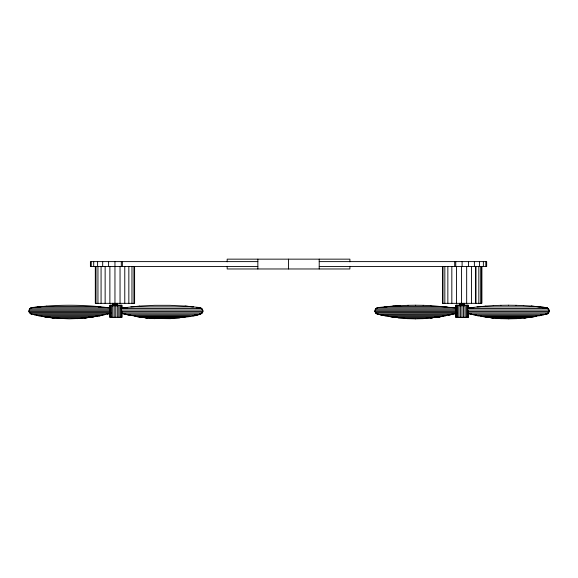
<?xml version="1.0" encoding="UTF-8"?>
<svg xmlns="http://www.w3.org/2000/svg" width="578" height="578" viewBox="0 0 578 578"><rect width="100%" height="100%" fill="white"/><g stroke="black" fill="none" stroke-linecap="round" stroke-linejoin="round"><path stroke-width="0.87" d="M172.967 318.449L152.195 318.449L170.279 318.651L185.43 317.134C188.659 316.614 210.544 315.068 200.176 307.597M470.781 314.136L546.456 314.136C549.519 313.63 550.025 308.847 547.005 307.836M548.963 311.412C549.801 310.429 547.301 307.807 547.987 308.486L467.523 308.486L467.465 308.045L485.78 306.087M548.89 311.549L548.84 310.061M139.58 306.087L154.716 305.329L169.889 305.329L185.047 306.087L200.154 307.597L202.04 308.739L202.835 310.805L202.184 312.893L200.371 314.107M195.227 315.285L129.653 315.285L121.893 313.399L121.257 308.045L139.565 306.087M519.174 318.449L498.308 318.449L501.14 318.651L493.352 318.081L478.085 315.805L468.108 313.399L468.057 312.871L468.057 317.329M468.108 313.399L467.523 308.486M102.14 315.285L99.748 315.805L110.911 313.095L110.022 311.08L110.095 307.987M456.064 317.329L456.064 313.37L457.126 313.095L456.23 311.08L456.129 307.98M71.809 318.449L79.598 318.449L69.172 318.846L53.877 318.081L46.298 317.134L31.342 314.107L29.167 312.257L29.334 309.36L30.901 307.836L46.739 306.087M31.544 314.136L30.114 313.435L28.943 311.412L29.709 308.739L31.638 307.597L39.188 306.752M377.55 314.107L375.722 312.893L375.194 310.227L456.15 310.227M548.37 312.893L549.042 310.805L547.648 308.219M545.784 313.688L547.352 313.847L548.898 312.041M548.76 312.257L548.984 311.549L467.999 311.491M375.194 310.025L375.729 309.02L456.093 309.02M375.498 309.36C374.508 309.931 375.758 313.623 375.057 311.412M547.865 313.435L548.652 312.561M375.447 309.36L376.22 308.486M377.846 307.597L375.859 308.739L377.752 307.597L392.946 306.087M377.824 307.597L375.96 308.739M547.352 313.847L546.456 314.136M110.911 313.095L107.349 314.107M457.126 313.095L438.427 317.134L422.959 318.651M448.347 315.285L456.129 313.392L456.085 312.871M546.658 314.107L531.702 317.134L516.378 318.651M539.144 315.805L541.434 315.285L475.86 315.285M531.543 317.134L536.355 316.303L480.903 316.303L493.489 318.081M76.845 318.651L84.554 318.081L99.821 315.805M84.554 318.081L97.003 316.303L95.211 316.303M438.334 317.134L443.21 316.303M121.257 308.045L121.748 307.98M467.465 308.045L467.956 307.98M523.986 318.081L531.637 317.134M430.668 318.081L432.308 317.893M46.746 306.087C67.973 304.527 89.366 305.126 110.449 308.031M400.525 305.618L392.859 306.087L408.111 305.329M485.693 306.087L493.345 305.618M493.258 305.618L500.924 305.329M415.286 318.846L423.067 318.651M508.734 318.846L516.486 318.651M408.017 305.329L415.698 305.235M500.83 305.329L508.51 305.235M257.846 261.61L90.414 261.61L90.414 266.523L257.846 266.523M319.215 261.61L486.654 261.61L486.654 266.523L319.215 266.523M481.734 303.342L481.734 266.523L481.741 303.342L442.466 303.342L442.466 266.523M41.761 306.521L97.169 306.521M134.623 306.521L139.984 306.521M183.775 306.521L190.032 306.521M387.874 306.521L443.377 306.521M480.737 306.521L486.192 306.521M529.889 306.521L536.24 306.521M192.604 306.752L185.047 306.087M538.739 306.752L546.391 307.597L531.168 306.087L538.812 306.752M38.011 306.882L40.713 306.882M98.253 306.882L100.948 306.882M130.845 306.882L193.782 306.882M384.124 306.882L386.92 306.882M444.366 306.882L447.155 306.882M476.958 306.882L539.989 306.882M31.053 307.785L108.613 307.785M123.179 307.785L127.687 307.785M196.231 307.785L200.739 307.785M377.167 307.785L454.821 307.785M469.293 307.785L473.895 307.785M542.345 307.785L546.947 307.785M547.07 307.836L546.268 307.597L547.713 308.219M121.315 308.486L201.78 308.486M548.291 308.739L548.616 309.36M29.521 309.02L109.885 309.02M121.604 310.025L202.726 310.061M467.812 310.025L548.984 310.061M28.987 310.227L109.936 310.227M375.014 310.805L375.064 311.549M28.943 311.412L110.131 311.412M375.151 311.412L456.345 311.412M121.792 311.491L202.842 311.549M29.348 312.561L110.557 312.561M375.555 312.561L456.765 312.561M202.199 312.871L121.944 312.871L121.944 317.329L109.849 317.329L109.849 313.37M548.406 312.871L468.151 312.871L468.151 317.329L455.963 317.329L455.963 313.37M375.281 312.257L376.935 313.847L376.321 313.435M30.417 313.688L108.78 313.688M123.013 313.688L124.812 313.688M199.569 313.688L201.375 313.688M454.987 313.688L376.863 313.847M469.126 313.688L471.019 313.688M124.443 314.107L200.248 314.136L193.016 315.805M34.297 314.786L104.286 314.786M127.507 314.786L130.195 314.786M194.808 314.786L197.495 314.786M380.411 314.786L450.493 314.786M473.62 314.786L476.409 314.786M540.921 314.786L543.703 314.786M38.777 315.805L36.566 315.285M38.993 315.848L99.524 315.848M385.208 315.848L445.732 315.848M190.148 316.303L134.79 316.303L147.274 318.081L145.692 317.893M44.846 316.881L93.622 316.881M391.053 316.881L439.829 316.881M46.666 317.17L50.214 317.17M88.362 317.17L91.909 317.17M139.573 317.134L121.676 313.319M139.883 317.17L185.126 317.17M392.78 317.17L397.216 317.17M434.475 317.17L438.117 317.17M485.997 317.17L531.334 317.17M52.237 317.878L86.173 317.878M145.62 317.878L179.556 317.878M398.35 317.878L432.38 317.878M491.734 317.878L525.763 317.878M53.877 318.081L41.645 316.303M58.826 318.449L65.748 318.449M404.94 318.449L412.822 318.449M417.923 318.449L425.805 318.449M508.416 305.235L516.096 305.329M415.604 305.235L423.284 305.329M501.047 318.651L508.828 318.846M407.627 318.651L415.38 318.846M516.002 305.329L523.682 305.618M423.19 305.329L430.856 305.618M523.589 305.618L531.254 306.087M430.769 305.618L456.656 308.031M407.736 318.651L392.411 317.134L377.752 314.136M147.238 318.081L154.947 318.651M475.766 315.285L478.179 315.805M377.456 314.107L384.984 315.805M467.79 313.319L470.73 314.107M375.649 312.893L376.249 313.435M375.353 312.257L375.816 312.893M455.984 312.871L456.035 313.392M109.871 312.871L109.921 313.392M485.816 261.61L485.816 266.523M483.367 261.61L483.367 266.523M481.207 266.523L481.207 303.342M480.932 266.523L480.932 303.342M479.465 261.61L479.465 266.523M478.837 266.523L478.837 303.342M475.947 266.523L475.947 303.342M475.607 266.523L475.607 303.342M474.379 261.61L474.379 266.523M471.46 266.523L471.46 303.342M468.462 261.61L468.462 266.523M468.151 308.659L468.151 305.235L455.963 305.235L455.963 308.464M468.057 305.235L468.057 308.659M467.913 305.235L467.985 308.71M467.913 310.422L467.985 317.329M467.27 305.235L467.27 317.329M466.67 266.523L466.67 303.342M466.28 305.235L466.28 317.329M465.001 305.235L465.001 317.329M464.531 303.342L464.546 305.798M464.351 303.342L464.351 305.798M464.011 303.342L464.011 305.798M463.549 303.342L463.534 317.329M462.985 303.342L462.985 305.798M462.364 303.342L462.364 305.798M462.104 261.61L462.104 266.523M461.959 305.235L461.959 317.329M461.721 303.342L461.721 305.798M461.576 266.523L461.576 303.342M461.107 303.342L461.107 305.798M460.558 303.342L460.558 305.798M460.399 305.235L460.399 317.329M460.117 303.342L460.117 305.798M459.813 303.342L459.813 305.798M459.683 303.342L459.676 305.798M458.954 305.235L458.954 317.329M457.725 305.235L457.725 317.329M456.801 305.235L456.801 317.329M456.512 266.523L456.512 303.342M456.302 305.235L456.23 311.08M456.302 313.283L456.23 317.329M456.136 305.235L456.136 308.58M456.208 313.283L456.136 317.329M456.064 305.235L456.064 309.273M455.753 261.61L455.753 266.523M454.698 261.61L454.698 266.523M451.83 266.523L451.83 303.342M447.849 266.523L447.849 303.342M444.836 266.523L444.836 303.342M443.008 266.523L443.008 303.342M349.9 261.834L349.9 259.154L227.168 259.154L227.168 261.834M349.9 266.299L349.9 268.972L227.168 268.972L227.168 266.299M319.215 259.154L319.215 268.972M288.53 259.154L288.53 268.972M257.846 259.154L257.846 268.972M134.595 266.523L134.595 303.342L95.319 303.342L95.319 266.523M133.93 266.523L133.93 303.342M131.965 266.523L131.965 303.342M128.843 266.523L128.843 303.342M124.776 266.523L124.776 303.342M122.37 261.61L122.37 266.523M121.944 308.659L121.944 305.235L109.849 305.235L109.849 309.273M121.698 305.235L121.777 308.71M121.698 310.422L121.777 317.329M121.315 261.61L121.315 266.523M121.062 305.235L121.062 317.329M120.043 266.523L120.043 303.342M120.072 305.235L120.072 317.329M118.793 305.235L118.793 317.329M117.413 303.342L117.392 305.798M117.327 303.342L117.32 317.329M117.226 303.342L117.226 305.798M117.088 303.342L117.088 305.798M116.908 303.342L116.908 305.798M116.453 303.342L116.453 305.798M115.896 303.342L115.896 305.798M115.752 305.235L115.752 317.329M115.282 303.342L115.282 305.798M114.957 261.61L114.957 303.342M114.639 303.342L114.639 305.798M114.191 305.235L114.191 317.329M114.018 303.342L114.018 305.798M113.461 303.342L113.461 305.798M113.013 303.342L113.013 305.798M112.833 303.342L112.833 305.798M112.688 303.342L112.746 317.329M112.587 303.342L112.587 305.798M112.508 303.342L112.522 305.798M111.518 305.235L111.518 317.329M110.586 305.235L110.586 317.329M110.095 305.235L110.022 311.08M110.095 313.283L110.022 317.329M109.878 266.523L109.878 303.342M108.606 261.61L108.606 266.523M105.138 266.523L105.138 303.342M102.689 261.61L102.689 266.523M101.071 266.523L101.071 303.342M97.949 266.523L97.949 303.342M97.603 261.61L97.603 266.523M95.991 266.523L95.991 303.342M93.701 261.61L93.701 266.523M91.252 261.61L91.252 266.523"/></g></svg>
